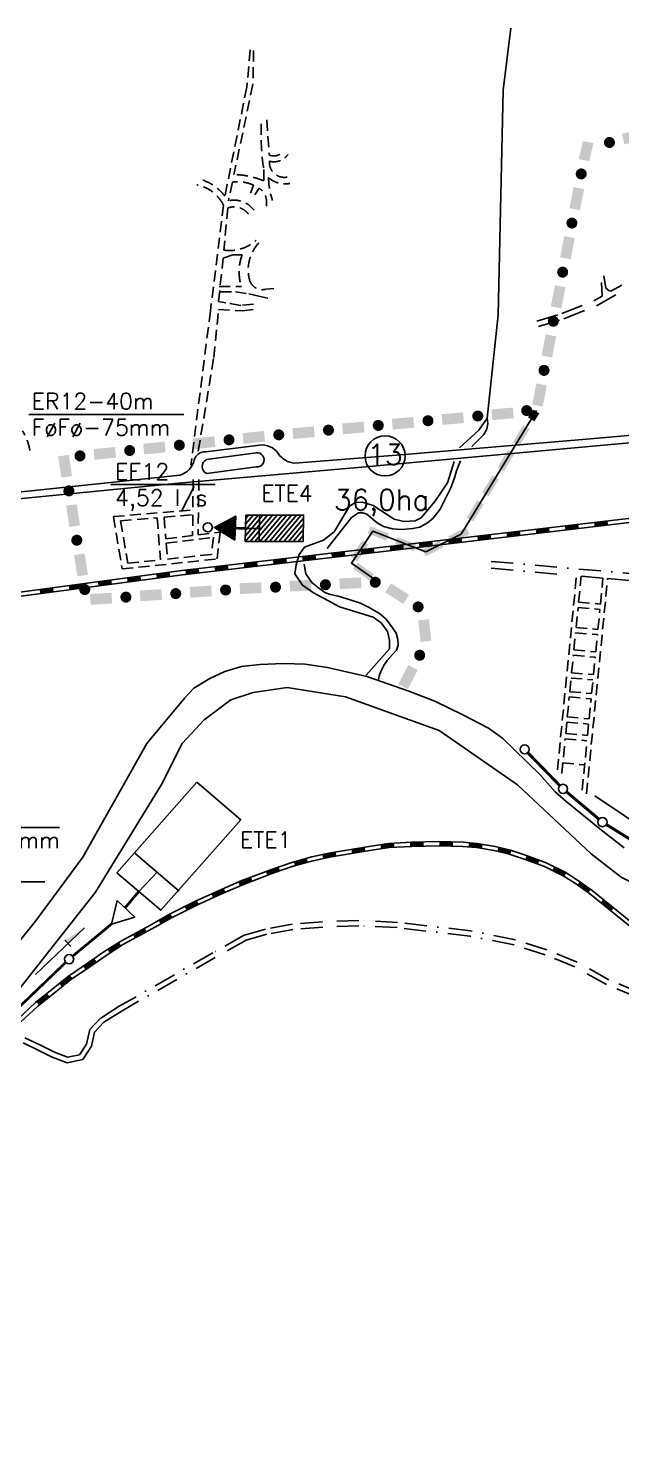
# Model space of a CAD drawing. Extents: x 549522 to 568491, y 7511769 to 7521280.
# Drawn here: x 559837 to 561858, y 7513205 to 7517976 of the extents above; entities that cross this region are included whole.
import ezdxf
from ezdxf.enums import TextEntityAlignment as Align

# ---------------------------------------------------------------- set-up
doc = ezdxf.new("R2010")
doc.units = 0
doc.header["$LTSCALE"] = 150
doc.header["$MEASUREMENT"] = 0
doc.linetypes.add('DASHDOT', pattern=[1, 0.5, -0.25, 0, -0.25])
doc.linetypes.add('HIDDEN', pattern=[0.375, 0.25, -0.125])
doc.layers.get('0').update_dxf_attribs({"linetype": 'CONTINUOUS'})
for name, color, linetype in [('ESTACAO', 5, 'CONTINUOUS'), ('HATCH', 150, 'CONTINUOUS'), ('L-FERREA', 6, 'CONTINUOUS'), ('LIMITE-BACIA', 3, 'CONTINUOUS'), ('LIMITE-PROJETO', 1, 'CONTINUOUS'), ('PROJECAO', 7, 'HIDDEN'), ('PROJECAO2', 7, 'DASHDOT'), ('RIO', 4, 'CONTINUOUS'), ('RODOVIA', 10, 'CONTINUOUS'), ('TEXTO', 5, 'CONTINUOUS'), ('TEXTO2', 5, 'CONTINUOUS')]:
    doc.layers.add(name, color=color, linetype=linetype)
doc.styles.get("Standard").update_dxf_attribs({"font": 'ROMANSBR.SHX'})

# ---------------------------------------------------------------- blocks, each defined once
blk = doc.blocks.new('*X4')
at = {"color": 0}
for p, q in [((560576.6, 7516229.3), (560652.6, 7516319.9)), ((560576.9, 7516249.2), (560636.3, 7516319.9)), ((560577.3, 7516269.1), (560620, 7516319.9)), ((560577.7, 7516288.9), (560603.6, 7516319.9)), ((560578, 7516308.8), (560587.3, 7516319.9)), ((560593.2, 7516229.7), (560668.9, 7516319.9)), ((560609.5, 7516229.7), (560685.2, 7516319.9)), ((560625.8, 7516229.7), (560701.5, 7516319.9)), ((560642.2, 7516229.7), (560717.8, 7516319.9)), ((560658.5, 7516229.7), (560734.2, 7516319.9)), ((560674.8, 7516229.7), (560750.5, 7516319.9)), ((560691.1, 7516229.7), (560766.8, 7516319.9)), ((560707.4, 7516229.7), (560774.7, 7516309.8)), ((560723.7, 7516229.7), (560774.3, 7516290)), ((560740, 7516229.7), (560774, 7516270.1)), ((560756.4, 7516229.6), (560773.6, 7516250.2))]:
    blk.add_line(p, q, dxfattribs=at)
blk = doc.blocks.new('*X3')
at = {"color": 0}
for p, q in [((594543.4, 7504125.7), (594544.3, 7504126.6)), ((594504.2, 7504058.3), (594554.6, 7504108.6)), ((594505.3, 7504055.8), (594555.9, 7504106.4)), ((594508.8, 7504055.8), (594557.2, 7504104.2)), ((594509.1, 7504066.7), (594553.3, 7504110.9)), ((594512.4, 7504055.8), (594558.5, 7504101.9)), ((594514, 7504075.1), (594552.1, 7504113.1)), ((594515.9, 7504055.8), (594559.8, 7504099.7)), ((594540.8, 7504055.7), (594516.7, 7504079.8)), ((594544.3, 7504055.7), (594518, 7504082)), ((594518.9, 7504083.5), (594550.8, 7504115.4)), ((594547.9, 7504055.7), (594519.3, 7504084.2)), ((594519.4, 7504055.8), (594561.1, 7504097.4)), ((594551.4, 7504055.7), (594520.6, 7504086.5)), ((594555, 7504055.7), (594521.9, 7504088.7)), ((594522.9, 7504055.7), (594562.4, 7504095.2)), ((594558.5, 7504055.7), (594523.2, 7504091)), ((594523.8, 7504092), (594549.5, 7504117.6)), ((594562.1, 7504055.6), (594524.5, 7504093.2)), ((594565.6, 7504055.6), (594525.8, 7504095.4)), ((594526.5, 7504055.7), (594563.7, 7504092.9)), ((594569.1, 7504055.6), (594527.1, 7504097.7)), ((594572.7, 7504055.6), (594528.4, 7504099.9)), ((594528.7, 7504100.4), (594548.2, 7504119.9)), ((594576.2, 7504055.6), (594529.7, 7504102.1)), ((594530, 7504055.7), (594564.9, 7504090.7)), ((594579.8, 7504055.6), (594531, 7504104.4)), ((594583.3, 7504055.6), (594532.3, 7504106.6)), ((594533.5, 7504055.7), (594566.2, 7504088.4)), ((594533.6, 7504108.8), (594546.9, 7504122.1)), ((594582.7, 7504059.8), (594533.6, 7504108.8)), ((594577.9, 7504068.1), (594534.9, 7504111.1)), ((594573.2, 7504076.4), (594536.2, 7504113.3)), ((594537, 7504055.7), (594567.5, 7504086.2)), ((594568.4, 7504084.7), (594537.5, 7504115.6)), ((594538.5, 7504117.3), (594545.6, 7504124.4)), ((594563.6, 7504093), (594538.8, 7504117.8)), ((594558.9, 7504101.3), (594540.1, 7504120)), ((594540.6, 7504055.7), (594568.8, 7504083.9)), ((594554.1, 7504109.6), (594541.4, 7504122.3)), ((594549.3, 7504117.9), (594542.7, 7504124.5)), ((594544.1, 7504055.7), (594570.1, 7504081.7)), ((594547.6, 7504055.7), (594571.4, 7504079.4)), ((594505.4, 7504055.8), (594503.7, 7504057.4)), ((594508.9, 7504055.8), (594505, 7504059.6)), ((594512.4, 7504055.8), (594506.3, 7504061.9)), ((594516, 7504055.8), (594507.6, 7504064.1)), ((594519.5, 7504055.8), (594508.9, 7504066.3)), ((594523.1, 7504055.7), (594510.2, 7504068.6)), ((594526.6, 7504055.7), (594511.5, 7504070.8)), ((594530.2, 7504055.7), (594512.8, 7504073.1)), ((594533.7, 7504055.7), (594514.1, 7504075.3)), ((594537.3, 7504055.7), (594515.4, 7504077.5)), ((594551.2, 7504055.7), (594572.7, 7504077.2)), ((594554.7, 7504055.7), (594574, 7504075)), ((594558.2, 7504055.7), (594575.3, 7504072.7)), ((594561.7, 7504055.6), (594576.6, 7504070.5)), ((594565.3, 7504055.6), (594577.8, 7504068.2)), ((594568.8, 7504055.6), (594579.1, 7504066)), ((594572.3, 7504055.6), (594580.4, 7504063.7)), ((594575.8, 7504055.6), (594581.7, 7504061.5)), ((594579.4, 7504055.6), (594583, 7504059.2)), ((594582.9, 7504055.6), (594584.3, 7504057))]:
    blk.add_line(p, q, dxfattribs=at)
blk = doc.blocks.new('C')
at = {"layer": 'LIMITE-BACIA'}
blk.add_solid([(-33.9, -12.9), (-34, 12.9), (34.2, -12.6), (34, 13.2)], dxfattribs=at)
blk = doc.blocks.new('R')
at = {"layer": 'LIMITE-PROJETO', "const_width": 18.7}
blk.add_lwpolyline([(-75.2, 0.3, 1), (-93.9, 0.4, 1)], format="xyb", close=True, dxfattribs=at)
at = {"layer": 'LIMITE-PROJETO'}
blk.add_solid([(36.9, 17.7), (36.6, -18.8), (-36.4, 18.3), (-36.6, -18.3)], dxfattribs=at)
blk = doc.blocks.new('E')
at = {"layer": 'L-FERREA'}
blk.add_solid([(-22.9, -6), (-22.9, 6), (23.4, -6), (23.4, 6)], dxfattribs=at)

msp = doc.modelspace()

# ---------------------------------------------------------------- hatches: boundary and pattern name
at = {"layer": 'HATCH'}
h = msp.add_hatch(dxfattribs=at)
h.set_pattern_fill('ANSI31', color=256, scale=25, style=0)
h.set_pattern_definition([(45, (0, 17552.9602), (-2.2097086912, 2.2097086912), [])])
h.paths.add_polyline_path([(558788.8, 7515520.7), (558801.3, 7515519.9), (558811.3, 7515516), (558878.7, 7515439), (558881.3, 7515433.4), (558881.3, 7515424.8), (558878.7, 7515418.7), (558871.4, 7515418.7), (558861.9, 7515423.5), (558792.7, 7515499.5), (558787.5, 7515504.7), (558785.3, 7515512.1), (558784.9, 7515518.1)], flags=0)
h.paths.add_polyline_path([(557584.9, 7515191.4), (557601.3, 7515215.5), (557620.6, 7515242.5), (557635.5, 7515256.9), (557649, 7515267.5), (557661.1, 7515272.3), (557670.7, 7515274.2), (557681.8, 7515275.2), (557689.5, 7515273.3), (557694.8, 7515268.9), (557696.7, 7515260.3), (557694.8, 7515252.1), (557688.5, 7515243), (557681.3, 7515231.4), (557667.8, 7515217.4), (557652.9, 7515204.4), (557638.4, 7515192.4), (557624.9, 7515181.3), (557611.4, 7515170.7), (557602.3, 7515163.5), (557594.6, 7515160.2), (557585.4, 7515159.7), (557578.7, 7515161.6), (557574.8, 7515165.9), (557574.8, 7515172.7), (557577.2, 7515178.9)], flags=16)
h.paths.add_polyline_path([(558115.4, 7515513.7), (558035.3, 7515575.5), (558035.7, 7515576.2), (558057.8, 7515605.1), (558090.2, 7515623.9), (558119.2, 7515637.5), (558143.1, 7515654.5), (558210.7, 7515704.9), (558247, 7515721), (558299.5, 7515734.5), (558322, 7515731.2), (558352.7, 7515729.5), (558373.6, 7515734.5), (558415.8, 7515748.2), (558456.7, 7515765.3), (558478.9, 7515773.8), (558494.2, 7515785.7), (558523.7, 7515798), (558550.4, 7515797.6), (558572.3, 7515789.9), (558608.4, 7515765.3), (558643, 7515733.3), (558708.2, 7515640.1), (558726, 7515622.2), (558775.4, 7515584.7), (558825.4, 7515544.3), (558876, 7515484.2), (559013.9, 7515307.6), (559102.7, 7515189.5), (559170.9, 7515082.2), (559225.4, 7515002.1), (559323.6, 7514841.1), (559397.4, 7514688.7), (559421.5, 7514661.4), (559465.8, 7514620.6), (559481.1, 7514606.9), (559503.2, 7514596.6), (559528.9, 7514593.3), (559553.3, 7514596.6), (559573.2, 7514606.9), (559617.5, 7514639.3), (559643.6, 7514668.8), (559716.4, 7514758.5), (559803.3, 7514864.1), (559862.9, 7514939.1), (560024.4, 7515156.3), (560242.1, 7515543.3), (560370.9, 7515698.8), (560401.6, 7515731.2), (560456.1, 7515763.5), (560507.3, 7515787.4), (560563.5, 7515804.4), (560626.3, 7515811.8), (560706.7, 7515814.7), (560780, 7515812.9), (560856.7, 7515801), (560989.6, 7515770.4), (561132.8, 7515721), (561221.5, 7515686.9), (561316.9, 7515640.9), (561403.9, 7515594.9), (561452, 7515561.5), (561492.5, 7515521.7), (561579.4, 7515436.5), (561630.6, 7515378.6), (561666.8, 7515346.8), (561782.3, 7515252.5), (561865.8, 7515187.8), (561916.9, 7515153.7), (561951.5, 7515135.3), (561983.4, 7515119.7), (562331.1, 7514990.2), (562373.7, 7514962.9), (562429.4, 7514907.1), (562569.6, 7514724.8), (562605.6, 7514687), (562645.9, 7514658.6), (562680.6, 7514647.8), (562713.8, 7514645.1), (562912.4, 7514701.1), (563130.5, 7514785.2), (563510.5, 7515065.2), (563799.9, 7515305.3), (563941.4, 7515456.6), (564344.5, 7515975), (564452.2, 7516190.4), (564558, 7516441.6), (564606.8, 7516600.9), (564730.2, 7516618.8), (564588, 7516244.9), (564512.2, 7516108.4), (564467.8, 7515995), (564418.3, 7515936.5), (564384.3, 7515855.1), (564295.9, 7515724.5), (564087.8, 7515532.7), (564057.8, 7515484), (563755.5, 7515150.7), (563541.5, 7514956), (563359.2, 7514838.3), (563249.3, 7514749.8), (563017.8, 7514615.2), (562908.4, 7514571.4), (562713.8, 7514553.8), (562678.8, 7514559.2), (562641.2, 7514573.2), (562614.1, 7514584.8), (562581.7, 7514605.2), (562554.1, 7514631.2), (562535.7, 7514659.7), (562505.9, 7514715.6), (562421.4, 7514813.1), (562384, 7514845.4), (562309.3, 7514894.6), (562206.7, 7514937.4), (562116.3, 7514962.9), (562056.7, 7514988.5), (561855.5, 7515088.1), (561752.7, 7515168.1), (561502.7, 7515402.3), (561235.8, 7515586.7), (560918, 7515701.9), (560718.9, 7515732.9), (560603.3, 7515716.4), (560527.5, 7515691.1), (560436.7, 7515624), (560361.3, 7515543.2), (560291.3, 7515403.2), (560067.2, 7515037.3), (559712.9, 7514589.9), (559680.6, 7514547.3), (559653.3, 7514523.5), (559634.5, 7514506.4), (559612.4, 7514492.8), (559568.9, 7514474.9), (559544.2, 7514470.7), (559509.7, 7514474.9), (559479.4, 7514480.9), (559446.2, 7514496), (559406.1, 7514520.1), (559361.8, 7514552.4), (559305.2, 7514603.2), (559234, 7514678.5), (559133.4, 7514797.7), (559031, 7514932.4), (558759, 7515370.4), (558732.8, 7515404.1), (558705.6, 7515429.7), (558695.3, 7515439.9), (558686.8, 7515474), (558676.6, 7515502.9), (558656.1, 7515537), (558628.9, 7515564.2), (558611.8, 7515579.6), (558594.8, 7515588.1), (558579.4, 7515591.5), (558555.6, 7515591.5), (558531.7, 7515579.6), (558499.3, 7515557.4), (558477.1, 7515533.6), (558460.1, 7515520), (558442.4, 7515505.8), (558431.1, 7515501.2), (558411.3, 7515495.5), (558367.5, 7515502.8), (558344.2, 7515514.9), (558301.6, 7515542.1), (558257.4, 7515560.5), (558220.6, 7515563.5), (558170.9, 7515548.7)])
h.paths.add_polyline_path([(558115.4, 7515513.7), (558035.3, 7515575.5), (558035.7, 7515576.2), (558057.8, 7515605.1), (558090.2, 7515623.9), (558119.2, 7515637.5), (558143.1, 7515654.5), (558210.7, 7515704.9), (558247, 7515721), (558299.5, 7515734.5), (558322, 7515731.2), (558352.7, 7515729.5), (558373.6, 7515734.5), (558415.8, 7515748.2), (558456.7, 7515765.3), (558478.9, 7515773.8), (558494.2, 7515785.7), (558523.7, 7515798), (558550.4, 7515797.6), (558572.3, 7515789.9), (558608.4, 7515765.3), (558643, 7515733.3), (558708.2, 7515640.1), (558726, 7515622.2), (558775.4, 7515584.7), (558825.4, 7515544.3), (558876, 7515484.2), (559013.9, 7515307.6), (559102.7, 7515189.5), (559170.9, 7515082.2), (559225.4, 7515002.1), (559323.6, 7514841.1), (559397.4, 7514688.7), (559421.5, 7514661.4), (559465.8, 7514620.6), (559481.1, 7514606.9), (559503.2, 7514596.6), (559528.9, 7514593.3), (559553.3, 7514596.6), (559573.2, 7514606.9), (559617.5, 7514639.3), (559643.6, 7514668.8), (559716.4, 7514758.5), (559803.3, 7514864.1), (559862.9, 7514939.1), (560024.4, 7515156.3), (560242.1, 7515543.3), (560370.9, 7515698.8), (560401.6, 7515731.2), (560456.1, 7515763.5), (560507.3, 7515787.4), (560563.5, 7515804.4), (560626.3, 7515811.8), (560706.7, 7515814.7), (560780, 7515812.9), (560856.7, 7515801), (560989.6, 7515770.4), (561132.8, 7515721), (561221.5, 7515686.9), (561316.9, 7515640.9), (561403.9, 7515594.9), (561452, 7515561.5), (561492.5, 7515521.7), (561579.4, 7515436.5), (561630.6, 7515378.6), (561666.8, 7515346.8), (561782.3, 7515252.5), (561865.8, 7515187.8), (561916.9, 7515153.7), (561951.5, 7515135.3), (561983.4, 7515119.7), (562331.1, 7514990.2), (562373.7, 7514962.9), (562429.4, 7514907.1), (562569.6, 7514724.8), (562605.6, 7514687), (562645.9, 7514658.6), (562680.6, 7514647.8), (562713.8, 7514645.1), (562912.4, 7514701.1), (563130.5, 7514785.2), (563510.5, 7515065.2), (563799.9, 7515305.3), (563941.4, 7515456.6), (564344.5, 7515975), (564452.2, 7516190.4), (564558, 7516441.6), (564606.8, 7516600.9), (564730.2, 7516618.8), (564588, 7516244.9), (564512.2, 7516108.4), (564467.8, 7515995), (564418.3, 7515936.5), (564384.3, 7515855.1), (564295.9, 7515724.5), (564087.8, 7515532.7), (564057.8, 7515484), (563755.5, 7515150.7), (563541.5, 7514956), (563359.2, 7514838.3), (563249.3, 7514749.8), (563017.8, 7514615.2), (562908.4, 7514571.4), (562713.8, 7514553.8), (562678.8, 7514559.2), (562641.2, 7514573.2), (562614.1, 7514584.8), (562581.7, 7514605.2), (562554.1, 7514631.2), (562535.7, 7514659.7), (562505.9, 7514715.6), (562421.4, 7514813.1), (562384, 7514845.4), (562309.3, 7514894.6), (562206.7, 7514937.4), (562116.3, 7514962.9), (562056.7, 7514988.5), (561855.5, 7515088.1), (561752.7, 7515168.1), (561502.7, 7515402.3), (561235.8, 7515586.7), (560918, 7515701.9), (560718.9, 7515732.9), (560603.3, 7515716.4), (560527.5, 7515691.1), (560436.7, 7515624), (560361.3, 7515543.2), (560291.3, 7515403.2), (560067.2, 7515037.3), (559712.9, 7514589.9), (559680.6, 7514547.3), (559653.3, 7514523.5), (559634.5, 7514506.4), (559612.4, 7514492.8), (559568.9, 7514474.9), (559544.2, 7514470.7), (559509.7, 7514474.9), (559479.4, 7514480.9), (559446.2, 7514496), (559406.1, 7514520.1), (559361.8, 7514552.4), (559305.2, 7514603.2), (559234, 7514678.5), (559133.4, 7514797.7), (559031, 7514932.4), (558759, 7515370.4), (558732.8, 7515404.1), (558705.6, 7515429.7), (558695.3, 7515439.9), (558686.8, 7515474), (558676.6, 7515502.9), (558656.1, 7515537), (558628.9, 7515564.2), (558611.8, 7515579.6), (558594.8, 7515588.1), (558579.4, 7515591.5), (558555.6, 7515591.5), (558531.7, 7515579.6), (558499.3, 7515557.4), (558477.1, 7515533.6), (558460.1, 7515520), (558442.4, 7515505.8), (558431.1, 7515501.2), (558411.3, 7515495.5), (558367.5, 7515502.8), (558344.2, 7515514.9), (558301.6, 7515542.1), (558257.4, 7515560.5), (558220.6, 7515563.5), (558170.9, 7515548.7)], flags=16)
edge = h.paths.add_edge_path()
edge.add_line((558015.6, 7515536), (558069.5, 7515484.6))
edge.add_line((552774.4, 7515293.8), (552926.4, 7515327.7))
edge.add_line((552926.4, 7515327.7), (553073.1, 7515393.4))
edge.add_line((553073.1, 7515393.4), (553467.4, 7515518.2))
edge.add_line((553467.4, 7515518.2), (553530.6, 7515539.9))
edge.add_line((553530.6, 7515539.9), (553611.2, 7515590))
edge.add_line((553611.2, 7515590), (553874.6, 7515740.2))
edge.add_line((553874.6, 7515740.2), (554053.2, 7515818.5))
edge.add_line((554053.2, 7515818.5), (554642.4, 7516074.8))
edge.add_line((554642.4, 7516074.8), (554713.7, 7516093.8))
edge.add_line((554713.7, 7516093.8), (554830.1, 7516108))
edge.add_line((554830.1, 7516108), (554953.7, 7516115.2))
edge.add_line((554953.7, 7516115.2), (555122.4, 7516122.3))
edge.add_line((555122.4, 7516122.3), (555238.8, 7516127))
edge.add_line((555238.8, 7516127), (555338.6, 7516131.8))
edge.add_line((555338.6, 7516131.8), (555440.8, 7516129.4))
edge.add_line((555440.8, 7516129.4), (555597.6, 7516124.7))
edge.add_line((555597.6, 7516124.7), (555854.2, 7516086.7))
edge.add_line((555854.2, 7516086.7), (555985.7, 7516050.5))
edge.add_line((555985.7, 7516050.5), (556147.1, 7515972.6))
edge.add_line((556147.1, 7515972.6), (556472.5, 7515726.6))
edge.add_line((556472.5, 7515726.6), (556745.3, 7515546.3))
edge.add_line((556745.3, 7515546.3), (556838.5, 7515494.1))
edge.add_line((556838.5, 7515494.1), (556952.2, 7515442.9))
edge.add_line((556952.2, 7515442.9), (557088.3, 7515400.5))
edge.add_line((557088.3, 7515400.5), (557248.2, 7515330.9))
edge.add_line((557248.2, 7515330.9), (557282.3, 7515317.3))
edge.add_line((557282.3, 7515317.3), (557309.5, 7515301.9))
edge.add_line((557309.5, 7515301.9), (557330, 7515281.5))
edge.add_line((557330, 7515281.5), (557353.4, 7515246.6))
edge.add_line((557353.4, 7515246.6), (557370.9, 7515230.4))
edge.add_line((557370.9, 7515230.4), (557429.5, 7515191.3))
edge.add_line((557429.5, 7515191.3), (557447.6, 7515181))
edge.add_line((557447.6, 7515181), (557468.1, 7515177.6))
edge.add_line((557468.1, 7515177.6), (557491.9, 7515177.6))
edge.add_line((557491.9, 7515177.6), (557509, 7515187.8))
edge.add_line((557509, 7515187.8), (557585.7, 7515249.1))
edge.add_line((557585.7, 7515249.1), (557638.5, 7515293.4))
edge.add_line((557638.5, 7515293.4), (557676, 7515315.6))
edge.add_line((557676, 7515315.6), (557718.6, 7515330.9))
edge.add_line((557718.6, 7515330.9), (557766.4, 7515339.4))
edge.add_line((557766.4, 7515339.4), (557812.4, 7515342.8))
edge.add_line((557812.4, 7515342.8), (557836.2, 7515347.9))
edge.add_line((557836.2, 7515347.9), (557851.6, 7515353))
edge.add_line((557851.6, 7515353), (557861.8, 7515359.8))
edge.add_line((557861.8, 7515359.8), (557899.3, 7515390.5))
edge.add_line((557899.3, 7515390.5), (557960.7, 7515465.5))
edge.add_line((557960.7, 7515465.5), (558013.5, 7515531.9))
edge.add_line((558013.5, 7515531.9), (558015.6, 7515536))
edge.add_line((558069.5, 7515484.6), (557989.4, 7515434.1))
edge.add_line((557989.4, 7515434.1), (557791.3, 7515218.4))
edge.add_line((557791.3, 7515218.4), (557720.3, 7515162.2))
edge.add_line((557720.3, 7515162.2), (557653.9, 7515106))
edge.add_line((557653.9, 7515106), (557572.5, 7515049.7))
edge.add_line((557572.5, 7515049.7), (557510, 7515021.3))
edge.add_line((557510, 7515021.3), (557462.9, 7515005.5))
edge.add_line((557462.9, 7515005.5), (557410.1, 7514990.2))
edge.add_line((557410.1, 7514990.2), (557346.3, 7514981.8))
edge.add_line((557346.3, 7514981.8), (557312.9, 7514987.4))
edge.add_line((557312.9, 7514987.4), (557287.4, 7515005.5))
edge.add_line((557287.4, 7515005.5), (557252, 7515053))
edge.add_line((557252, 7515053), (557243.1, 7515075.4))
edge.add_line((557243.1, 7515075.4), (557242, 7515097.7))
edge.add_line((557242, 7515097.7), (557248.2, 7515121.4))
edge.add_line((557248.2, 7515121.4), (557256.7, 7515143.5))
edge.add_line((557256.7, 7515143.5), (557261.8, 7515157.1))
edge.add_line((557261.8, 7515157.1), (557255, 7515179.3))
edge.add_line((557255, 7515179.3), (557243.1, 7515196.3))
edge.add_line((557243.1, 7515196.3), (557218.7, 7515220.8))
edge.add_line((557218.7, 7515220.8), (557183.4, 7515238.9))
edge.add_line((557183.4, 7515238.9), (557128.9, 7515262.7))
edge.add_line((557128.9, 7515262.7), (557062.4, 7515279.8))
edge.add_line((557062.4, 7515279.8), (556972, 7515296.8))
edge.add_line((556972, 7515296.8), (556926, 7515308.7))
edge.add_line((556926, 7515308.7), (556897.5, 7515318.6))
edge.add_line((556897.5, 7515318.6), (556780.1, 7515382.6))
edge.add_line((556780.1, 7515382.6), (556720.3, 7515417.5))
edge.add_line((556720.3, 7515417.5), (556494, 7515578.3))
edge.add_line((556494, 7515578.3), (556352, 7515703.5))
edge.add_line((556352, 7515703.5), (556191.4, 7515810.1))
edge.add_line((556191.4, 7515810.1), (556079.6, 7515874.2))
edge.add_line((556079.6, 7515874.2), (555928.3, 7515935.1))
edge.add_line((555928.3, 7515935.1), (555809.9, 7515966.3))
edge.add_line((555809.9, 7515966.3), (555712.9, 7515972.9))
edge.add_line((555712.9, 7515972.9), (555555, 7516009.1))
edge.add_line((555555, 7516009.1), (555347, 7516028.1))
edge.add_line((555347, 7516028.1), (555112.7, 7516010.7))
edge.add_line((555112.7, 7516010.7), (555028.8, 7515991))
edge.add_line((555028.8, 7515991), (554897.4, 7515984))
edge.add_line((554897.4, 7515984), (554283.9, 7515777.2))
edge.add_line((554283.9, 7515777.2), (553797.8, 7515557.2))
edge.add_line((553797.8, 7515557.2), (553445.1, 7515437.1))
edge.add_line((553445.1, 7515437.1), (553000.1, 7515236.8))
edge.add_line((553000.1, 7515236.8), (552732.4, 7515162.2))
edge.add_line((552732.4, 7515162.2), (552616.5, 7515162.2))
edge.add_line((552616.5, 7515162.2), (552393.1, 7515185.9))
edge.add_line((552393.1, 7515185.9), (552178.5, 7515224))
edge.add_line((552178.5, 7515224), (551991.6, 7515203.3))
edge.add_line((551991.6, 7515203.3), (551861, 7515168.9))
edge.add_line((551861, 7515168.9), (551264.8, 7514941.9))
edge.add_line((551264.8, 7514941.9), (551036.4, 7514890.6))
edge.add_line((551036.4, 7514890.6), (550787.9, 7514843.2))
edge.add_line((550787.9, 7514843.2), (550421.2, 7514795.5))
edge.add_line((550421.2, 7514795.5), (550352.2, 7514765.9))
edge.add_line((550352.2, 7514765.9), (550321.8, 7514741))
edge.add_line((550321.8, 7514741), (550287.5, 7514701.3))
edge.add_line((550287.5, 7514701.3), (550231.5, 7514507.4))
edge.add_line((550231.5, 7514507.4), (550215.7, 7514386.1))
edge.add_line((550215.7, 7514386.1), (550215.7, 7514243.6))
edge.add_line((550215.7, 7514243.6), (550250, 7514060.6))
edge.add_line((550250, 7514060.6), (550291.2, 7513954.7))
edge.add_line((550291.2, 7513954.7), (550419.6, 7513764.5))
edge.add_line((550419.6, 7513764.5), (550456.5, 7513658))
edge.add_line((550456.5, 7513658), (550464.7, 7513625.5))
edge.add_line((550464.7, 7513625.5), (550466.9, 7513595.6))
edge.add_line((550466.9, 7513595.6), (550461.3, 7513547.3))
edge.add_line((550461.3, 7513547.3), (550436.7, 7513494.8))
edge.add_line((550436.7, 7513494.8), (550413.6, 7513469.1))
edge.add_line((550413.6, 7513469.1), (550373.5, 7513435.8))
edge.add_line((550373.5, 7513435.8), (549938.5, 7513252.2))
edge.add_line((549938.5, 7513252.2), (549789.5, 7513204.8))
edge.add_line((552677, 7515572.2), (552714, 7515580.3))
edge.add_line((552726.4, 7515288.7), (552675.7, 7515271.8))
edge.add_line((552675.7, 7515271.8), (552540, 7515265.4))
edge.add_line((552540, 7515265.4), (552271.7, 7515295.3))
edge.add_line((552271.7, 7515295.3), (552183.3, 7515291.9))
edge.add_line((552183.3, 7515291.9), (552108.4, 7515288.5))
edge.add_line((552108.4, 7515288.5), (552013.1, 7515288.5))
edge.add_line((552013.1, 7515288.5), (551921.2, 7515295.3))
edge.add_line((551921.2, 7515295.3), (551832.7, 7515298.7))
edge.add_line((551832.7, 7515298.7), (551747.7, 7515288.5))
edge.add_line((551747.7, 7515288.5), (551577.8, 7515227.8))
edge.add_line((551577.8, 7515227.8), (551355.8, 7515105.9))
edge.add_line((551355.8, 7515105.9), (551132.3, 7515022.1))
edge.add_line((551132.3, 7515022.1), (550956.1, 7514975.1))
edge.add_line((550956.1, 7514975.1), (550833.9, 7514922))
edge.add_line((550833.9, 7514922), (550460.7, 7514855.9))
edge.add_line((550460.7, 7514855.9), (550304.7, 7514802.2))
edge.add_line((550304.7, 7514802.2), (550246.9, 7514778.4))
edge.add_line((550246.9, 7514778.4), (550206, 7514752.9))
edge.add_line((550206, 7514752.9), (550175.2, 7514700.1))
edge.add_line((550175.2, 7514700.1), (550119.6, 7514421.9))
edge.add_line((550119.6, 7514421.9), (550126.9, 7514226.9))
edge.add_line((550126.9, 7514226.9), (550172.8, 7513956.4))
edge.add_line((550172.8, 7513956.4), (550290.8, 7513691))
edge.add_line((550290.8, 7513691), (550314.4, 7513623.6))
edge.add_line((550314.4, 7513623.6), (550314.4, 7513566.4))
edge.add_line((550314.4, 7513566.4), (550289.3, 7513497.3))
edge.add_line((550289.3, 7513497.3), (550185.6, 7513430.3))
edge.add_line((550185.6, 7513430.3), (549840.2, 7513347))
edge.add_line((549840.2, 7513347), (549787.8, 7513319.1))
edge.add_line((552258.5, 7515294.8), (552290.8, 7515353.8))
edge.add_line((552290.8, 7515353.8), (552310.4, 7515386.1))
edge.add_line((552310.4, 7515386.1), (552327.8, 7515411.6))
edge.add_line((552327.8, 7515411.6), (552346.3, 7515428.9))
edge.add_line((552346.3, 7515428.9), (552362.5, 7515442.8))
edge.add_line((552362.5, 7515442.8), (552384.4, 7515452))
edge.add_line((552384.4, 7515452), (552406.4, 7515457.8))
edge.add_line((552406.4, 7515457.8), (552436.5, 7515461.2))
edge.add_line((552436.5, 7515461.2), (552466.5, 7515457.8))
edge.add_line((552466.5, 7515457.8), (552497.7, 7515452))
edge.add_line((552497.7, 7515452), (552531.3, 7515445.1))
edge.add_line((552531.3, 7515445.1), (552552.1, 7515443.9))
edge.add_line((552552.1, 7515443.9), (552569.4, 7515443.9))
edge.add_line((552569.4, 7515443.9), (552587.9, 7515450.8))
edge.add_line((552587.9, 7515450.8), (552613.4, 7515465.9))
edge.add_line((552613.4, 7515465.9), (552637.6, 7515485.5))
edge.add_line((552637.6, 7515485.5), (552653.8, 7515502.8))
edge.add_line((552653.8, 7515502.8), (552668.9, 7515520.2))
edge.add_line((552668.9, 7515520.2), (552675.8, 7515534))
edge.add_line((552675.8, 7515534), (552678.1, 7515549.1))
edge.add_line((552678.1, 7515549.1), (552677, 7515572.2))
edge.add_line((552276, 7515294.8), (552305.8, 7515342.2))
edge.add_line((552305.8, 7515342.2), (552327.8, 7515374.6))
edge.add_line((552327.8, 7515374.6), (552342.8, 7515396.5))
edge.add_line((552342.8, 7515396.5), (552359, 7515411.6))
edge.add_line((552359, 7515411.6), (552374, 7515425.4))
edge.add_line((552374, 7515425.4), (552390.2, 7515437))
edge.add_line((552390.2, 7515437), (552408.7, 7515443.9))
edge.add_line((552408.7, 7515443.9), (552428.4, 7515447.4))
edge.add_line((552428.4, 7515447.4), (552449.2, 7515443.9))
edge.add_line((552449.2, 7515443.9), (552466.5, 7515439.3))
edge.add_line((552466.5, 7515439.3), (552485, 7515434.7))
edge.add_line((552485, 7515434.7), (552502.4, 7515430))
edge.add_line((552502.4, 7515430), (552520.9, 7515425.4))
edge.add_line((552520.9, 7515425.4), (552539.4, 7515423.1))
edge.add_line((552539.4, 7515423.1), (552553.2, 7515423.1))
edge.add_line((552553.2, 7515423.1), (552567.1, 7515425.4))
edge.add_line((552567.1, 7515425.4), (552585.6, 7515431.2))
edge.add_line((552585.6, 7515431.2), (552607.6, 7515438.1))
edge.add_line((552607.6, 7515438.1), (552622.6, 7515449.7))
edge.add_line((552622.6, 7515449.7), (552640, 7515464.7))
edge.add_line((552640, 7515464.7), (552653.8, 7515479.7))
edge.add_line((552653.8, 7515479.7), (552673.5, 7515500.5))
edge.add_line((552673.5, 7515500.5), (552682.7, 7515515.6))
edge.add_line((552682.7, 7515515.6), (552686.2, 7515528.3))
edge.add_line((552686.2, 7515528.3), (552687.4, 7515542.1))
edge.add_line((552687.4, 7515542.1), (552696.6, 7515531.7))
edge.add_line((552696.6, 7515531.7), (552704.7, 7515520.2))
edge.add_line((552704.7, 7515520.2), (552704.7, 7515507.5))
edge.add_line((552704.7, 7515507.5), (552700.1, 7515490.1))
edge.add_line((552700.1, 7515490.1), (552694.3, 7515472.8))
edge.add_line((552694.3, 7515472.8), (552686.2, 7515450.8))
edge.add_line((552686.2, 7515450.8), (552685.1, 7515437))
edge.add_line((552685.1, 7515437), (552692, 7515420.8))
edge.add_line((552692, 7515420.8), (552696.6, 7515408.1))
edge.add_line((552696.6, 7515408.1), (552704.7, 7515386.1))
edge.add_line((552704.7, 7515386.1), (552712.8, 7515371.1))
edge.add_line((552712.8, 7515371.1), (552720.9, 7515356.1))
edge.add_line((552720.9, 7515356.1), (552727.8, 7515339.9))
edge.add_line((552727.8, 7515339.9), (552731.3, 7515323.7))
edge.add_line((552731.3, 7515323.7), (552729, 7515308.7))
edge.add_line((552729, 7515308.7), (552726.4, 7515288.7))
edge.add_line((552714, 7515580.3), (552726.7, 7515562.9))
edge.add_line((552726.7, 7515562.9), (552735.9, 7515549.1))
edge.add_line((552735.9, 7515549.1), (552741.7, 7515536.4))
edge.add_line((552741.7, 7515536.4), (552744, 7515524.8))
edge.add_line((552744, 7515524.8), (552739.4, 7515512.1))
edge.add_line((552739.4, 7515512.1), (552727.8, 7515501.7))
edge.add_line((552727.8, 7515501.7), (552717.4, 7515490.1))
edge.add_line((552717.4, 7515490.1), (552710.5, 7515478.6))
edge.add_line((552710.5, 7515478.6), (552708.2, 7515465.9))
edge.add_line((552708.2, 7515465.9), (552710.5, 7515454.3))
edge.add_line((552710.5, 7515454.3), (552710.5, 7515438.1))
edge.add_line((552710.5, 7515438.1), (552716.3, 7515422))
edge.add_line((552716.3, 7515422), (552726.7, 7515406.9))
edge.add_line((552726.7, 7515406.9), (552737.1, 7515386.1))
edge.add_line((552737.1, 7515386.1), (552745.2, 7515367.7))
edge.add_line((552745.2, 7515367.7), (552749.8, 7515351.5))
edge.add_line((552749.8, 7515351.5), (552753.3, 7515333))
edge.add_line((552753.3, 7515333), (552756.7, 7515318))
edge.add_line((552756.7, 7515318), (552760.2, 7515307.6))
edge.add_line((552760.2, 7515307.6), (552766, 7515298.3))
edge.add_line((552766, 7515298.3), (552774.4, 7515293.8))
edge.add_line((549789.5, 7513204.8), (549787.8, 7513319.1))

# ---------------------------------------------------------------- linework, layer by layer
at = {"layer": 'ESTACAO'}
for p, q in [((560625.4, 7516319.9), (560623.7, 7516229.7)), ((560624.6, 7516274.8), (560577.4, 7516274.8)), ((561765.8, 7515365), (561982.6, 7515219.5)), ((560202.1, 7515168.5), (560351.8, 7515041)), ((560214.4, 7515039.6), (560277, 7515104.8)), ((559862.6, 7514757.4), (560029.1, 7514916.5)), ((559983, 7514852.8), (559963.1, 7514873.9))]:
    msp.add_line(p, q, dxfattribs=at)
for points in [[(560541.5, 7516234.4), (560543.9, 7516316.6), (560471.5, 7516277.6)], [(560411.3, 7515411), (560139.6, 7515103.3), (560289.3, 7514975.8), (560561, 7515283.5)], [(560200.3, 7514952.1), (560140.8, 7515008.9), (560121.4, 7514928.9)]]:
    msp.add_lwpolyline(points, close=True, dxfattribs=at)
msp.add_lwpolyline([(560578.2, 7516319.9), (560774.9, 7516319.9), (560773.2, 7516229.6), (560576.6, 7516229.7), (560578.2, 7516319.9)], dxfattribs=at)
for points, const_width in [([(560577.4, 7516274.8), (560542.7, 7516275.5)], 9), ([(561537.5, 7515511.7), (561646.6, 7515399.7)], 10), ([(561669.4, 7515378.6), (561779.9, 7515285.5)], 10), ([(561805, 7515267.3), (561937.7, 7515184.8)], 10)]:
    msp.add_lwpolyline(points, dxfattribs=dict(at, const_width=const_width))
at = {"layer": 'ESTACAO', "linetype": 'HIDDEN', "const_width": 9}
msp.add_lwpolyline([(560214.4, 7515039.6), (560167.3, 7514983.6)], dxfattribs=at)
at = {"layer": 'ESTACAO', "linetype": 'CONTINUOUS', "const_width": 9}
for points in [[(560121.4, 7514928.9), (559989.2, 7514819.4)], [(559966, 7514798.7), (559796.4, 7514636)]]:
    msp.add_lwpolyline(points, dxfattribs=at)
at = {"layer": 'ESTACAO'}
for centre in [(560449, 7516277.9), (561526.7, 7515522.8), (561657.5, 7515388.6), (561791.8, 7515275.5), (559977.2, 7514809.5)]:
    msp.add_circle(centre, 15.5, dxfattribs=at)
msp.add_solid([(559963.1, 7514873.9), (559973, 7514863.3), (560029.1, 7514916.5)], dxfattribs=at)
at = {"layer": 'L-FERREA'}
for points in [[(557553.8, 7515830.7, 0.081088), (558427.9, 7515866.7), (559329.7, 7515982.3), (559683.5, 7516027.2), (560362.8, 7516117.2), (561065.8, 7516198.6), (562086, 7516318.5), (562842.6, 7516406.3), (563312.1, 7516459.9), (564199.7, 7516571.3), (564754.8, 7516654.8), (565024.5, 7516684.8), (565716.9, 7516757.6), (566201.5, 7516817.6), (566707.3, 7516884), (567635.3, 7516991.1), (568000, 7517035.5)], [(557555.5, 7515844.6, 0.081137), (558425.6, 7515880.5), (559328, 7515996.1), (559681.6, 7516041.1), (560361.1, 7516131.1), (561064.1, 7516212.5), (562084.4, 7516332.4), (562841, 7516420.3), (563310.4, 7516473.8), (564197.8, 7516585.2), (564752.9, 7516668.7), (565023, 7516698.7), (565715.3, 7516771.5), (566199.7, 7516831.5), (566705.6, 7516897.9), (567633.7, 7517005), (568000, 7517049.6)]]:
    msp.add_lwpolyline(points, format="xyb", dxfattribs=at)
for points in [[(559802.6, 7514605.4), (559862.3, 7514661.7), (559917.6, 7514705.1), (559975.1, 7514751.7), (560028.2, 7514787.5), (560095.5, 7514834.1), (560155.1, 7514872), (560241.9, 7514918.7), (560321.1, 7514963.1), (560410, 7515007.5), (560488.1, 7515043.3), (560565.2, 7515076.9), (560669.3, 7515115.9), (560735.4, 7515138.7), (560802.7, 7515157.1), (560866.7, 7515171.2), (560915.5, 7515178.8), (560997.9, 7515192.9), (561064.1, 7515202.7), (561142.2, 7515207), (561236.6, 7515209.2), (561317.9, 7515207), (561364.6, 7515202.7), (561426.4, 7515192.9), (561478.5, 7515179.9), (561533.8, 7515161.5), (561600, 7515137.6), (561665, 7515105.1), (561707.3, 7515078), (561756.2, 7515043.3), (561893.9, 7514931.7)], [(559812.3, 7514595.2), (559871.4, 7514651.1), (559926.3, 7514694.2), (559983.4, 7514740.5), (560036.1, 7514775.9), (560103.2, 7514822.4), (560162.2, 7514860), (560248.7, 7514906.4), (560327.7, 7514950.7), (560416.1, 7514994.9), (560493.9, 7515030.5), (560570.4, 7515063.9), (560674, 7515102.8), (560739.6, 7515125.3), (560806.1, 7515143.5), (560869.3, 7515157.5), (560917.8, 7515165), (561000.1, 7515179.1), (561065.5, 7515188.7), (561142.8, 7515193), (561236.6, 7515195.2), (561317.1, 7515193), (561362.8, 7515188.8), (561423.6, 7515179.2), (561474.6, 7515166.4), (561529.2, 7515148.2), (561594.4, 7515124.7), (561658.1, 7515092.9), (561699.5, 7515066.4), (561747.7, 7515032.2), (561884.6, 7514921.2)]]:
    msp.add_lwpolyline(points, dxfattribs=at)
at = {"layer": 'LIMITE-BACIA'}
msp.add_lwpolyline([(561567.3, 7516675.3), (561310.6, 7516255.5), (561191, 7516194.6), (561010.5, 7516264.7), (560937.7, 7516156.7), (561029.1, 7516092.3)], dxfattribs=at)
msp.add_solid([(561554.8, 7516679.2), (561576.9, 7516665.9), (561538.3, 7516652), (561560.4, 7516638.6)], dxfattribs=at)
at = {"layer": 'LIMITE-PROJETO', "const_width": 18.7}
for points in [[(561721.3, 7517489.4, 1), (561717.7, 7517471, 1)], [(561535.6, 7516684.4, 1), (561532, 7516666.1, 1)], [(561166.8, 7515851.9, 1), (561172.8, 7515834.2, 1)]]:
    msp.add_lwpolyline(points, format="xyb", close=True, dxfattribs=at)
at = {"layer": 'LIMITE-PROJETO'}
for points in [[(561725.1, 7517591.8), (561760.9, 7517584.8), (561710.9, 7517530.9), (561746.7, 7517523.8)], [(561566.8, 7516767.7), (561602.6, 7516760.6), (561552.6, 7516695.8), (561588.5, 7516688.7)], [(561165, 7515961.4), (561201.3, 7515965.4), (561173, 7515888.5), (561209.3, 7515892.5)], [(561131, 7515809.9), (561163.4, 7515793), (561097.1, 7515744.9), (561129.5, 7515728)]]:
    msp.add_solid(points, dxfattribs=at)
at = {"layer": 'PROJECAO'}
for p, q in [((560593.3, 7517902), (560581.8, 7517775.9)), ((560604.8, 7517899.7), (560602.5, 7517785)), ((560581.8, 7517775.9), (560507.1, 7517404.8)), ((560602.5, 7517785), (560537.9, 7517478.3)), ((560649.9, 7517664.3), (560657.9, 7517544.8)), ((560639.4, 7517495.6), (560639.1, 7517456.8)), ((560532.5, 7517452.6), (560519, 7517388.9)), ((560594.3, 7517415.1), (560604.9, 7517441.7)), ((560608.6, 7517409.4), (560623.5, 7517431.3)), ((560502.2, 7517375), (560457.9, 7517014.5)), ((560517.2, 7517364.4), (560503.8, 7517220.9)), ((560501.5, 7517193.4), (560533.7, 7517204.9)), ((560533.7, 7517204.9), (560565.8, 7517204.9)), ((560485.5, 7517046.6), (560501.5, 7517193.4)), ((560487.8, 7517097.1), (560563.5, 7517097.1)), ((560492.4, 7517078.8), (560542.8, 7517078.8)), ((560542.8, 7517078.8), (560588.7, 7517071.9)), ((560588.7, 7517071.9), (560623.2, 7517065)), ((560623.2, 7517065), (560653, 7517058.1)), ((560646.1, 7517087.9), (560673.6, 7517090.2)), ((560457.9, 7517014.5), (560391.4, 7516489.4)), ((560469.4, 7516856.3), (560485.5, 7517019.1)), ((560510.7, 7517042.1), (560485.5, 7517046.6)), ((560485.5, 7517019.1), (560565.8, 7517014.5)), ((560561.2, 7517032.9), (560510.7, 7517042.1)), ((560604.8, 7517037.5), (560561.2, 7517032.9)), ((560565.8, 7517014.5), (560607.1, 7517019.1)), ((560416.6, 7516537.6), (560469.4, 7516856.3)), ((560399.3, 7516440.8), (560398.1, 7516337.4)), ((560418.4, 7516440.8), (560416.4, 7516252.5)), ((560127.8, 7516314.6), (560398.1, 7516337.4)), ((560127.8, 7516314.6), (560157.7, 7516136.6)), ((560152.4, 7516300.2), (560276.8, 7516310.7)), ((560152.4, 7516300.2), (560176.7, 7516156)), ((560276.8, 7516310.7), (560288, 7516167.7)), ((560300.4, 7516312.7), (560398, 7516320.9)), ((560300.4, 7516312.7), (560306.2, 7516238.8)), ((560398, 7516320.9), (560397.2, 7516250.1)), ((560306.2, 7516238.8), (560397.2, 7516250.1)), ((560416.4, 7516252.5), (560490.7, 7516261.8)), ((560490.7, 7516261.8), (560480.4, 7516170.5)), ((560307.3, 7516224.3), (560468.5, 7516244.4)), ((560307.3, 7516224.3), (560311.6, 7516170.1)), ((560468.5, 7516244.4), (560461.9, 7516185.9)), ((560157.7, 7516136.6), (560480.4, 7516170.5)), ((560176.7, 7516156), (560288, 7516167.7)), ((560311.6, 7516170.1), (560461.9, 7516185.9)), ((561638.4, 7515452.9), (561703.4, 7516113.6)), ((561710.5, 7516023.5), (561719.3, 7516112.2)), ((561737.2, 7515371.7), (561809.3, 7516104.4)), ((561784.8, 7516017.1), (561793.5, 7516105.8)), ((561710.5, 7516023.5), (561784.8, 7516017.1)), ((561702.1, 7515937.6), (561708.8, 7516005.5)), ((561708.8, 7516005.5), (561783, 7515999.1)), ((561776.3, 7515931.2), (561783, 7515999.1)), ((561694.5, 7515861.1), (561700.3, 7515919.7)), ((561700.3, 7515919.7), (561774.5, 7515913.3)), ((561702.1, 7515937.6), (561776.3, 7515931.2)), ((561768.8, 7515854.7), (561774.5, 7515913.3)), ((561686.9, 7515783.6), (561692.8, 7515843.1)), ((561692.8, 7515843.1), (561767, 7515836.7)), ((561694.5, 7515861.1), (561768.8, 7515854.7)), ((561761.2, 7515777.3), (561767, 7515836.7)), ((561686.9, 7515783.6), (561761.2, 7515777.3)), ((561680.6, 7515719.1), (561685.2, 7515765.7)), ((561685.2, 7515765.7), (561759.4, 7515759.3)), ((561754.8, 7515712.7), (561759.4, 7515759.3)), ((561672.1, 7515633.3), (561678.8, 7515701.2)), ((561678.8, 7515701.2), (561753, 7515694.8)), ((561680.6, 7515719.1), (561754.8, 7515712.7)), ((561746.4, 7515626.9), (561753, 7515694.8)), ((561672.1, 7515633.3), (561746.4, 7515626.9)), ((561666.6, 7515576.9), (561670.4, 7515615.3)), ((561670.4, 7515615.3), (561744.6, 7515608.9)), ((561740.8, 7515570.5), (561744.6, 7515608.9)), ((561653.2, 7515440.8), (561664.8, 7515558.9)), ((561664.8, 7515558.9), (561739, 7515552.5)), ((561666.6, 7515576.9), (561740.8, 7515570.5)), ((561722.4, 7515383.9), (561739, 7515552.5)), ((561656.7, 7515476.9), (561731, 7515470.5))]:
    msp.add_line(p, q, dxfattribs=at)
for centre, radius, start, end in [((561472.8, 7517620.4), 842.7, 177.9284, 188.5137), ((560673.8, 7517579.9), 38.5, 245.6798, 325.0988), ((560673.8, 7517579.9), 58.5, 254.8429, 325.0988), ((560709.7, 7517519.8), 51.3, 176.0016, 282.5438), ((560385.9, 7517315.3), 130.7, 27.1553, 78.4622), ((560385.9, 7517315.3), 150.7, 36.4305, 78.4622), ((560550.1, 7517322.5), 131.3, 65.2932, 97.7039), ((560530.9, 7517196.3), 282, 67.4266, 88.5719), ((560908, 7517471.5), 252.4, 180.8342, 198.7908), ((560711.9, 7517530.2), 84, 227.9822, 280.7531), ((560538.4, 7517307.1), 84, 36.274, 103.2946), ((560550.1, 7517322.5), 131.3, 50.4801, 55.9667), ((560586.3, 7517382.3), 62.9, 348.791, 41.2183), ((560538.4, 7517307.1), 61, 36.274, 110.2739), ((560523.1, 7517352.6), 133.1, 261.6592, 313.0271), ((560722.2, 7517147.6), 166.6, 159.9045, 197.6562), ((560719.6, 7517154.4), 133.1, 136.4447, 194.9749), ((560634.7, 7517131.7), 45.2, 194.9749, 284.5454), ((559661.4, 7516508), 185.3, 9.6467, 32.0357)]:
    msp.add_arc(centre, radius, start, end, dxfattribs=at)
at = {"layer": 'PROJECAO2'}
for p, q in [((561788.2, 7517111.3), (561790.4, 7517064.2)), ((561796.4, 7517133.6), (561803.4, 7517091.4)), ((561762.4, 7517048.3), (561790.4, 7517064.2)), ((561771.8, 7517031.8), (561866.7, 7517085.6)), ((561803.4, 7517091.4), (561812.8, 7517083.3)), ((561812.8, 7517083.3), (561820.6, 7517081.3)), ((561820.6, 7517081.3), (561857.3, 7517102.1)), ((561653.5, 7517005), (561764.8, 7517049.4)), ((561660.6, 7516987.3), (561771.8, 7517031.8)), ((561568.5, 7516979.8), (561655.2, 7517005.5)), ((561574, 7516961.6), (561660.6, 7516987.3)), ((561412.7, 7516162.4), (562413, 7516075.6)), ((561412.7, 7516138.8), (561703.4, 7516113.6)), ((561719.3, 7516112.2), (561793.5, 7516105.8)), ((561809.3, 7516104.4), (562413, 7516052))]:
    msp.add_line(p, q, dxfattribs=at)
for points in [[(561909.4, 7514679.8), (561805.2, 7514723.2), (561698, 7514783.2), (561596.7, 7514824.4), (561491, 7514858.1), (561340.4, 7514887.8), (561092.8, 7514916.6), (560963.2, 7514923), (560840, 7514918.7), (560738.3, 7514910.3), (560649.9, 7514894.5), (560579.9, 7514873.9), (560474.4, 7514814.9), (560157.3, 7514633.9), (560095.2, 7514594.6), (560063.7, 7514561.3), (560053.3, 7514513.7), (560023.9, 7514468.2), (559970.6, 7514457), (559919.8, 7514476.3), (559871.9, 7514500.3), (559820.4, 7514525)], [(561916.1, 7514696.5), (561813.1, 7514739.4), (561705.8, 7514799.5), (561602.8, 7514841.3), (561495.5, 7514875.6), (561343.2, 7514905.6), (561094.3, 7514934.6), (560963.4, 7514941), (560838.9, 7514936.7), (560735.9, 7514928.1), (560645.8, 7514912), (560572.9, 7514890.6), (560465.6, 7514830.6), (560148, 7514649.4), (560083.6, 7514608.6), (560047.2, 7514570), (560036.4, 7514520.7), (560012.8, 7514484.3), (559972.1, 7514475.7), (559927, 7514492.8), (559879.8, 7514516.4), (559826.1, 7514542.2)]]:
    msp.add_lwpolyline(points, dxfattribs=at)
at = {"layer": 'RIO'}
for p, q in [((561398.7, 7516612), (561401.9, 7516631.3)), ((561401.9, 7516631.3), (561399.6, 7516649.5)), ((561347.4, 7516553.3), (561388, 7516593.9)), ((561388, 7516593.9), (561398.7, 7516612)), ((560776.5, 7516153.1), (560783, 7516120.6)), ((560783, 7516120.6), (560802.6, 7516090.6)), ((560802.6, 7516090.6), (560826, 7516072.3)), ((560826, 7516072.3), (560846.9, 7516056.7)), ((560846.9, 7516056.7), (560865.1, 7516050.2)), ((560865.1, 7516050.2), (560892.5, 7516043.7)), ((560892.5, 7516043.7), (560930.3, 7516033.3)), ((560930.3, 7516033.3), (560968.1, 7516020.2)), ((560968.1, 7516020.2), (560998.1, 7516005.9)), ((560998.1, 7516005.9), (561033.3, 7515985.1)), ((561033.3, 7515985.1), (561055.5, 7515965.5)), ((561055.5, 7515965.5), (561077.7, 7515936.8)), ((561077.7, 7515936.8), (561089.4, 7515918.6)), ((561089.4, 7515918.6), (561095.9, 7515896.5)), ((561097.2, 7515876.9), (561090.7, 7515860)), ((561095.9, 7515896.5), (561097.2, 7515876.9)), ((561059.4, 7515824.8), (561047.7, 7515807.9)), ((561077.7, 7515845.6), (561059.4, 7515824.8)), ((561090.7, 7515860), (561077.7, 7515845.6)), ((561033.3, 7515776.6), (561029.8, 7515761.1)), ((561037.2, 7515788.3), (561033.3, 7515776.6)), ((561047.7, 7515807.9), (561037.2, 7515788.3))]:
    msp.add_line(p, q, dxfattribs=at)
for points in [[(561305, 7516548.4), (561370.9, 7516608.8), (561399.6, 7516649.5), (561437, 7517000.6), (561453.6, 7517765.3), (561479.9, 7517976.4)], [(560987.6, 7515775.1), (561066.9, 7515865.2), (561067.6, 7515894), (561060.1, 7515924), (561039, 7515953.2), (561011.3, 7515972.7), (560897.6, 7516007.4), (560857.7, 7516028.9), (560808.9, 7516055.1), (560771.4, 7516081.3), (560745.4, 7516120.2), (560749.6, 7516150.5), (560760.2, 7516186.2), (560777.8, 7516210.3), (560842.7, 7516234.9), (560879.4, 7516263.2), (560931.3, 7516349.7), (560951.4, 7516362.2), (560974.9, 7516364.3), (561011.9, 7516351.9), (561082.6, 7516306.1), (561116.3, 7516298.6), (561154.1, 7516300.1), (561175.2, 7516310.7), (561221.2, 7516366), (561264.1, 7516429.2), (561287.1, 7516502.5)], [(561308.8, 7516504.7), (561295.1, 7516470), (561288.7, 7516446.5), (561275.8, 7516412.4), (561239.9, 7516339.8), (561216, 7516309.9), (561196.8, 7516293.9), (561170.1, 7516278.9), (561146.7, 7516273.8), (561109.2, 7516270.4), (561077.1, 7516273.6), (561047.2, 7516281.1), (561024.8, 7516293.9), (560989.5, 7516322.7), (560976.7, 7516327), (560961.7, 7516327), (560938.2, 7516312), (560854.9, 7516206.3)], [(559803.3, 7514864.1), (559862.9, 7514939.1), (560024.4, 7515156.3), (560242.1, 7515543.3), (560370.9, 7515698.8), (560401.6, 7515731.2), (560456.1, 7515763.5), (560507.3, 7515787.4), (560563.5, 7515804.4), (560626.3, 7515811.8), (560706.7, 7515814.7), (560780, 7515812.9), (560856.7, 7515801), (560989.6, 7515770.4), (561132.8, 7515721), (561221.5, 7515686.9), (561316.9, 7515640.9), (561403.9, 7515594.9), (561452, 7515561.5), (561492.5, 7515521.7), (561579.4, 7515436.5), (561630.6, 7515378.6), (561666.8, 7515346.8), (561782.3, 7515252.5), (561865.8, 7515187.8)], [(562056.7, 7514988.5), (561855.5, 7515088.1), (561752.7, 7515168.1), (561502.7, 7515402.3), (561235.8, 7515586.7), (560918, 7515701.9), (560718.9, 7515732.9), (560603.3, 7515716.4), (560527.5, 7515691.1), (560436.7, 7515624), (560361.3, 7515543.2), (560291.3, 7515403.2), (560067.2, 7515037.3), (559712.9, 7514589.9)]]:
    msp.add_lwpolyline(points, dxfattribs=at)
at = {"layer": 'RODOVIA'}
for p, q in [((560445.1, 7516508.4), (560613.2, 7516531.9)), ((560614.1, 7516484), (560445.9, 7516461.3))]:
    msp.add_line(p, q, dxfattribs=at)
msp.add_lwpolyline([(568000, 7517145.4), (567977.3, 7517142.9), (567363, 7517083.8), (566752, 7517022.5), (566129.2, 7516969.1), (565506.3, 7516915.7), (564883.4, 7516864.6), (564260.6, 7516811.2), (563635.5, 7516753.3), (563008, 7516693.1), (562380.6, 7516635.1), (561751, 7516579.5), (561119, 7516526.1), (560745.6, 7516496.1, -0.229591), (560688, 7516529.5, 0.281912), (560625.4, 7516557.9), (560441.9, 7516535.2, 0.368002), (560402.9, 7516506.8, -0.268768), (560354.2, 7516455.7), (560009.7, 7516419.3), (559391.4, 7516354.6)], format="xyb", dxfattribs=at)
at = {"layer": 'RODOVIA', "linetype": 'CONTINUOUS'}
msp.add_lwpolyline([(563097.2, 7516682.1), (562894.9, 7516662.2), (562258.4, 7516599.7), (561621.9, 7516541.8), (560985.4, 7516483.9), (560348.9, 7516428.2), (559712.4, 7516365.8), (559082.8, 7516305.6), (558459.9, 7516245.4), (558175.7, 7516215.8), (557832.5, 7516180.6), (557648.4, 7516151.1), (557533.9, 7516119)], dxfattribs=at)
at = {"layer": 'RODOVIA'}
for centre, radius, start, end in [((560616.6, 7516508), 24.1, 263.9735, 97.9698), ((560454.9, 7516485), 25.3, 112.6851, 249.2918)]:
    msp.add_arc(centre, radius, start, end, dxfattribs=at)
at = {"layer": 'TEXTO'}
for p, q in [((559840.3, 7516661.6), (560367.7, 7516661.6)), ((560119.1, 7516423.6), (560474.1, 7516423.6)), ((559417.3, 7515257.8), (559944.7, 7515257.8)), ((559411.2, 7515072.1), (559894.7, 7515072.1))]:
    msp.add_line(p, q, dxfattribs=at)
at = {"layer": 'TEXTO2'}
msp.add_circle((561052.1, 7516521.3), 68.2, dxfattribs=at)

# ---------------------------------------------------------------- block references
at = {"layer": 'ESTACAO', "rotation": 89.03229950664318}
msp.add_blockref('*X3', (8053486.6, 6795082.3), dxfattribs=at)
at = {"layer": 'ESTACAO', "color": 7}
msp.add_blockref('*X4', (0, 0), dxfattribs=at)
at = {"layer": 'L-FERREA'}
for p, rotation in [((561786.8, 7516290.4), 6.705412510073777), ((561389.5, 7516243.7), 6.705412510073777), ((561488.8, 7516255.4), 6.705412510073777), ((561588.1, 7516267), 6.705412510073777), ((561687.4, 7516278.7), 6.705412510073777), ((560992.2, 7516197.1), 6.604109882967941), ((561091.5, 7516208.7), 6.705412510073777), ((561190.9, 7516220.3), 6.705412510073777), ((561290.2, 7516232), 6.705412510073777), ((560594.9, 7516151.1), 6.604109882967941), ((560694.2, 7516162.6), 6.604109882967941), ((560793.5, 7516174.1), 6.604109882967941), ((560892.9, 7516185.6), 6.604109882967941), ((560197.9, 7516102.4), 7.542318025268686), ((560297, 7516115.5), 7.542318025268686), ((560396.2, 7516128.1), 6.604109882967941), ((560495.5, 7516139.6), 6.604109882967941), ((559900.5, 7516063), 7.542318025268686), ((559999.6, 7516076.2), 7.542318025268686), ((560098.7, 7516089.3), 7.542318025268686), ((561059.9, 7515195), 8.387419515066842), ((561159.7, 7515200.4), 1.316020735426807), ((561259.7, 7515201.5), 358.4735096031033), ((561359.5, 7515196.1), 354.6889339661247), ((560765.3, 7515139.6), 15.3235939562208), ((560862.5, 7515163.1), 12.41792395585159), ((560961.1, 7515179.5), 9.700286877733438), ((561457.7, 7515177.9), 345.9727252310531), ((561552.8, 7515147.2), 340.1800500772894), ((560670.2, 7515108.8), 20.54349289268506), ((561644.5, 7515107.6), 333.4501767259255), ((560576.6, 7515073.7), 20.54349289268506), ((561728.8, 7515054.1), 324.6009479105052), ((560394.2, 7514991.8), 26.54979601466563), ((560484.8, 7515034.1), 24.60914229560951), ((561807.6, 7514992.6), 320.9757837961536), ((560305.2, 7514946.2), 29.3041974631107), ((560217.7, 7514897.7), 28.24214106003461), ((560130.9, 7514848.3), 32.45391211439858), ((560047.9, 7514792.6), 34.7253305213077), ((559965.9, 7514735.3), 39.03449614208786), ((559887.8, 7514672.9), 38.08906167084528)]:
    msp.add_blockref('E', p, dxfattribs=dict(at, rotation=rotation))
at = {"layer": 'LIMITE-PROJETO'}
for name, p, rotation in [('R', (561897.5, 7517607.5), 14.12822506629121), ('R', (561704, 7517396.2), 79.26860479280424), ('R', (561672.3, 7517229.2), 79.26860479280424), ('R', (561640.7, 7517062.2), 79.26860479280424), ('R', (561609, 7516895.1), 79.26860479280424), ('R', (561451.6, 7516664.4), 5.391857916614881), ('R', (560943.8, 7516616.5), 5.391857916614881), ('R', (561113.1, 7516632.5), 5.391857916614881), ('R', (561282.3, 7516648.4), 5.391857916614881), ('R', (560436.3, 7516566.2), 6.136869755242073), ('R', (560605.3, 7516584.4), 6.136869755242073), ('R', (560774.6, 7516600.5), 5.391857916614881), ('C', (561515.2, 7516590), 238.5525334069328), ('R', (560098.3, 7516529.9), 6.136869755242073), ('R', (560267.3, 7516548.1), 6.136869755242073), ('C', (561463, 7516504.7), 238.5525334069328), ('R', (559963.2, 7516485.8), 99.15994752734704), ('C', (561410.8, 7516419.4), 238.5525334069328), ('R', (559990.3, 7516317.9), 99.15994752734704), ('C', (561358.7, 7516334.1), 238.5525334069328), ('C', (561029.1, 7516257.4), 158.7909710807166), ('C', (561122.3, 7516221.3), 158.7909710807166), ('C', (561303.6, 7516251.9), 206.964726989953), ('C', (560965.8, 7516198.3), 236.0293286101816), ('C', (561214.5, 7516206.6), 206.964726989953), ('R', (560017.4, 7516150.1), 99.15994752734704), ('C', (560978.5, 7516128), 324.8263076581327), ('R', (560764.7, 7516079.3), 182.8030113994764), ('R', (560934.4, 7516087.6), 182.8030113994764), ('R', (560086.1, 7516035), 184.1021411421852), ('R', (560255.7, 7516047.1), 184.1021411421852), ('R', (560425.3, 7516059.3), 184.1021411421852), ('R', (560594.9, 7516071), 182.8030113994764), ('R', (561092.9, 7516052.5), 148.0516341923104)]:
    msp.add_blockref(name, p, dxfattribs=dict(at, rotation=rotation))

# ---------------------------------------------------------------- texts
at = {"layer": 'TEXTO'}
for s, p in [('ER12-40m', (559850.3, 7516679.6)), ('F%%248F%%248-75mm', (559850.3, 7516590.7)), ('EE12', (560133.7, 7516440.3)), ('4,52 l/s', (560133.7, 7516351.5)), ('ETE4', (560631.2, 7516366.3)), ('F%%248F%%248-500mm', (559427.2, 7515186.8)), ('ETE1', (560558.9, 7515187.7))]:
    msp.add_text(s, height=55, dxfattribs=at).set_placement(p)
at = {"layer": 'TEXTO2'}
msp.add_text('13', height=70, dxfattribs=at).set_placement((561051.8, 7516491.3), align=Align.CENTER)
msp.add_text('36,0ha', height=70, dxfattribs=at).set_placement((560878.2, 7516337.1))

doc.saveas('drawing.dxf')
